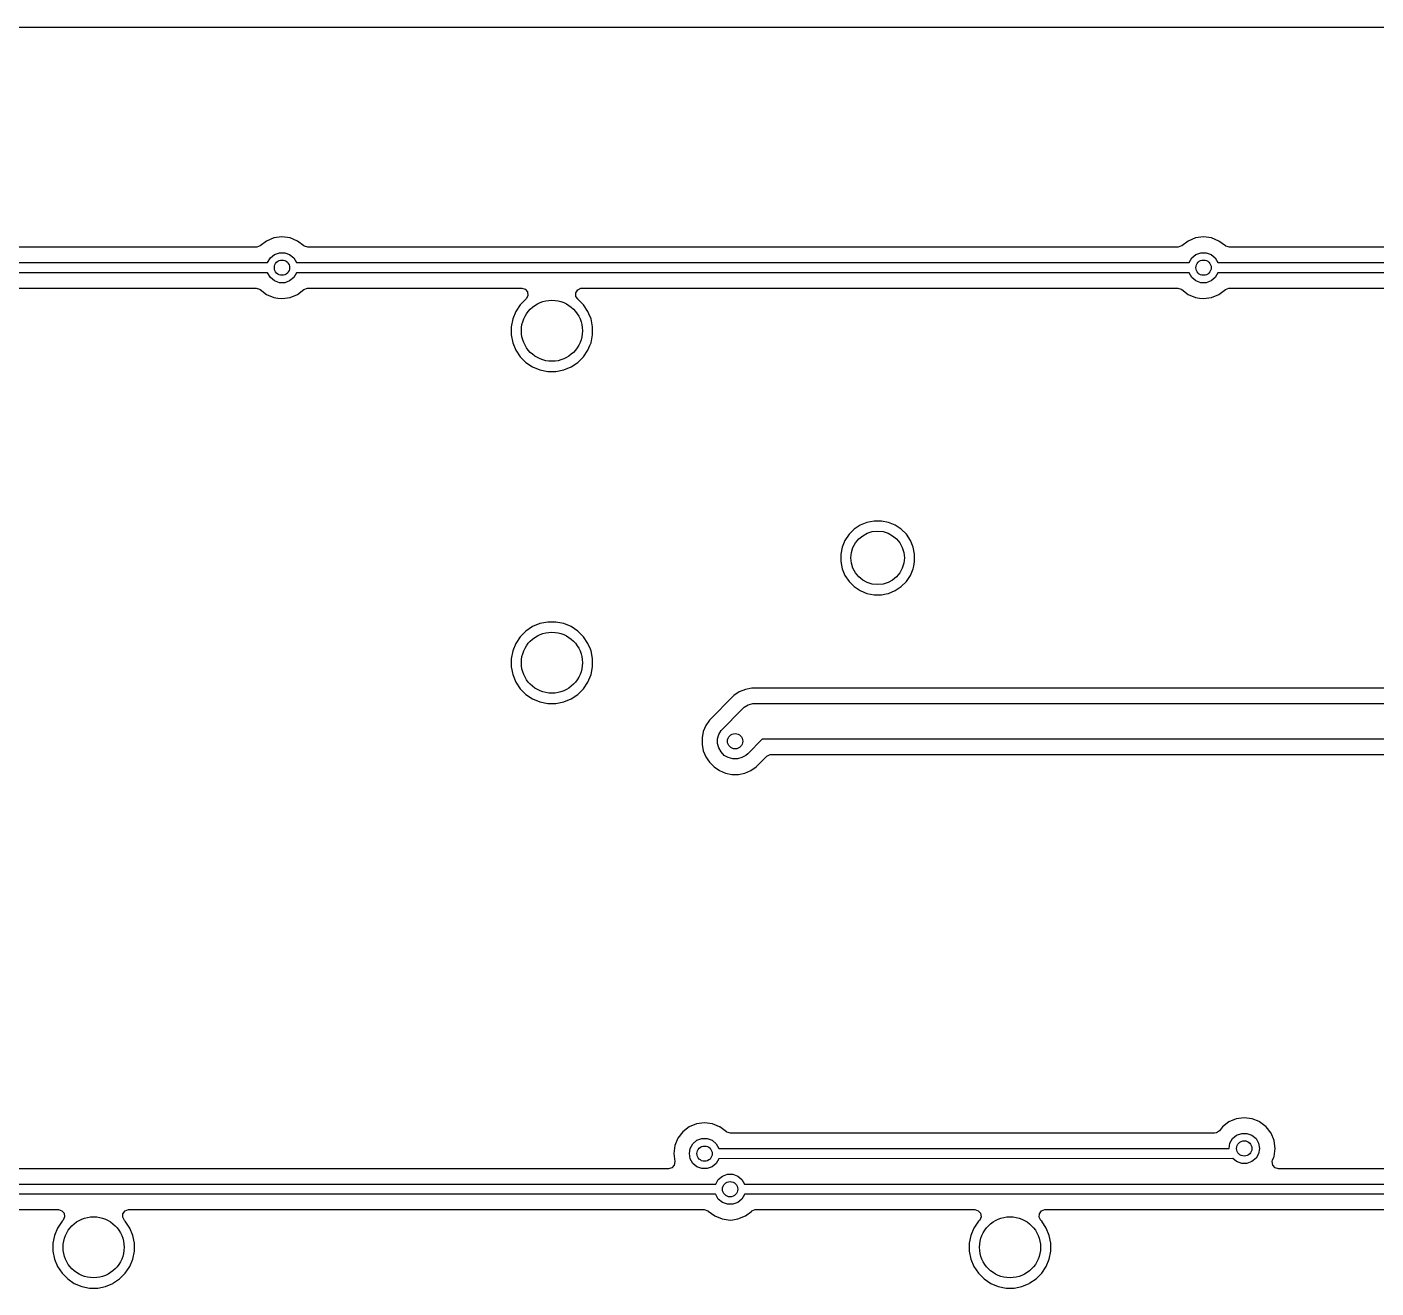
# Model space of a CAD drawing. Extents: x 0.7 to 11, y -6.1 to -1.6.
# Drawn here: x 3.358 to 4.401, y -2.588 to -1.613 of the extents above; entities that cross this region are included whole.
import ezdxf

# ---------------------------------------------------------------- set-up
doc = ezdxf.new("R2010")
doc.units = 0
doc.header["$MEASUREMENT"] = 0
doc.layers.add('BLACK', color=7, linetype='CONTINUOUS')

msp = doc.modelspace()

# ---------------------------------------------------------------- linework, layer by layer
at = {"layer": 'BLACK', "linetype": 'CONTINUOUS'}
for p, q in [((2.511, -1.6131), (8.0945, -1.6137)), ((3.5352, -1.7834), (2.8782, -1.7834)), ((3.5356, -1.7834), (3.5352, -1.7834)), ((3.5381, -1.7824), (3.5356, -1.7834)), ((3.5383, -1.7824), (3.5381, -1.7824)), ((3.5432, -1.7786), (3.5383, -1.7824)), ((3.5383, -1.7824), (3.5383, -1.7824)), ((3.5489, -1.7762), (3.5432, -1.7786)), ((3.5432, -1.7786), (3.5432, -1.7786)), ((3.5551, -1.7754), (3.5489, -1.7762)), ((3.5489, -1.7762), (3.5489, -1.7762)), ((3.5613, -1.7762), (3.5551, -1.7754)), ((3.5551, -1.7754), (3.5551, -1.7754)), ((3.567, -1.7786), (3.5613, -1.7762)), ((3.5613, -1.7762), (3.5613, -1.7762)), ((3.572, -1.7824), (3.567, -1.7786)), ((3.5721, -1.7824), (3.572, -1.7824)), ((3.572, -1.7824), (3.572, -1.7824)), ((3.5724, -1.7827), (3.5721, -1.7824)), ((3.5751, -1.7834), (3.5724, -1.7827)), ((4.2478, -1.7834), (3.5751, -1.7834)), ((4.2482, -1.7834), (4.2478, -1.7834)), ((4.2507, -1.7824), (4.2482, -1.7834)), ((4.2509, -1.7824), (4.2507, -1.7824)), ((4.2558, -1.7786), (4.2509, -1.7824)), ((4.2509, -1.7824), (4.2509, -1.7824)), ((4.2615, -1.7762), (4.2558, -1.7786)), ((4.2558, -1.7786), (4.2558, -1.7786)), ((4.2677, -1.7754), (4.2615, -1.7762)), ((4.2615, -1.7762), (4.2615, -1.7762)), ((4.2739, -1.7762), (4.2677, -1.7754)), ((4.2677, -1.7754), (4.2677, -1.7754)), ((4.2796, -1.7786), (4.2739, -1.7762)), ((4.2739, -1.7762), (4.2739, -1.7762)), ((4.2846, -1.7824), (4.2796, -1.7786)), ((4.2847, -1.7824), (4.2846, -1.7824)), ((4.2846, -1.7824), (4.2846, -1.7824)), ((4.285, -1.7827), (4.2847, -1.7824)), ((4.2877, -1.7834), (4.285, -1.7827)), ((4.9456, -1.7834), (4.2877, -1.7834)), ((3.544, -1.7952), (3.5461, -1.7916)), ((3.5461, -1.7916), (3.5492, -1.789)), ((3.5492, -1.789), (3.5531, -1.7876)), ((3.5531, -1.7876), (3.5572, -1.7876)), ((3.5572, -1.7876), (3.561, -1.789)), ((3.561, -1.789), (3.5642, -1.7916)), ((3.5642, -1.7916), (3.5662, -1.7952)), ((4.2566, -1.7952), (4.2587, -1.7916)), ((4.2587, -1.7916), (4.2618, -1.789)), ((4.2618, -1.789), (4.2657, -1.7876)), ((4.2657, -1.7876), (4.2698, -1.7876)), ((4.2698, -1.7876), (4.2736, -1.789)), ((4.2736, -1.789), (4.2768, -1.7916)), ((4.2768, -1.7916), (4.2788, -1.7952)), ((2.8694, -1.7953), (3.544, -1.7953)), ((3.544, -1.8031), (2.8694, -1.8031)), ((3.544, -1.7953), (3.544, -1.7952)), ((3.544, -1.8033), (3.544, -1.8031)), ((3.5461, -1.8068), (3.544, -1.8033)), ((3.5662, -1.8033), (3.5642, -1.8068)), ((3.5662, -1.7952), (3.5662, -1.7953)), ((3.5662, -1.7953), (4.2566, -1.7953)), ((4.2566, -1.8031), (3.5662, -1.8031)), ((3.5662, -1.8031), (3.5662, -1.8033)), ((4.2566, -1.7953), (4.2566, -1.7952)), ((4.2566, -1.8033), (4.2566, -1.8031)), ((4.2587, -1.8068), (4.2566, -1.8033)), ((4.2788, -1.8033), (4.2768, -1.8068)), ((4.2788, -1.7952), (4.2788, -1.7953)), ((4.2788, -1.7953), (4.9605, -1.7953)), ((4.9589, -1.8031), (4.2788, -1.8031)), ((4.2788, -1.8031), (4.2788, -1.8033)), ((3.0784, -1.815), (3.5352, -1.815)), ((3.5352, -1.815), (3.5378, -1.8158)), ((3.5492, -1.8094), (3.5461, -1.8068)), ((3.5531, -1.8108), (3.5492, -1.8094)), ((3.5572, -1.8108), (3.5531, -1.8108)), ((3.561, -1.8094), (3.5572, -1.8108)), ((3.5642, -1.8068), (3.561, -1.8094)), ((3.5721, -1.816), (3.5747, -1.815)), ((3.5747, -1.815), (3.5751, -1.815)), ((3.5751, -1.815), (3.7405, -1.815)), ((3.7405, -1.815), (3.7431, -1.8158)), ((3.7838, -1.8163), (3.7862, -1.8151)), ((3.7862, -1.8151), (3.7871, -1.815)), ((3.7871, -1.815), (4.2478, -1.815)), ((4.2478, -1.815), (4.2504, -1.8158)), ((4.2618, -1.8094), (4.2587, -1.8068)), ((4.2657, -1.8108), (4.2618, -1.8094)), ((4.2698, -1.8108), (4.2657, -1.8108)), ((4.2736, -1.8094), (4.2698, -1.8108)), ((4.2768, -1.8068), (4.2736, -1.8094)), ((4.2847, -1.816), (4.2873, -1.815)), ((4.2873, -1.815), (4.2877, -1.815)), ((4.2877, -1.815), (4.4492, -1.815)), ((3.5378, -1.8158), (3.5381, -1.816)), ((3.5381, -1.816), (3.5383, -1.8161)), ((3.5383, -1.8161), (3.5383, -1.8161)), ((3.5383, -1.8161), (3.5432, -1.8199)), ((3.5432, -1.8199), (3.5489, -1.8222)), ((3.5489, -1.8222), (3.552, -1.8227)), ((3.552, -1.8227), (3.5551, -1.8231)), ((3.5551, -1.8231), (3.5572, -1.8228)), ((3.5551, -1.8231), (3.5551, -1.8231)), ((3.5551, -1.8231), (3.5551, -1.8231)), ((3.5572, -1.8228), (3.5613, -1.8222)), ((3.5613, -1.8222), (3.567, -1.8199)), ((3.567, -1.8199), (3.572, -1.8161)), ((3.572, -1.8161), (3.5721, -1.816)), ((3.572, -1.8161), (3.572, -1.8161)), ((3.7439, -1.8234), (3.7393, -1.8279)), ((3.7431, -1.8158), (3.7449, -1.8178)), ((3.7442, -1.8231), (3.7439, -1.8234)), ((3.7439, -1.8234), (3.7439, -1.8234)), ((3.7453, -1.8206), (3.7442, -1.8231)), ((3.7449, -1.8178), (3.7453, -1.8206)), ((3.7824, -1.8186), (3.7838, -1.8163)), ((3.7824, -1.8214), (3.7824, -1.8186)), ((3.7838, -1.8233), (3.7824, -1.8214)), ((3.7837, -1.8234), (3.7838, -1.8233)), ((3.7883, -1.8279), (3.7837, -1.8234)), ((4.2504, -1.8158), (4.2507, -1.816)), ((4.2507, -1.816), (4.2509, -1.8161)), ((4.2509, -1.8161), (4.2509, -1.8161)), ((4.2509, -1.8161), (4.2558, -1.8199)), ((4.2558, -1.8199), (4.2615, -1.8222)), ((4.2615, -1.8222), (4.2646, -1.8227)), ((4.2646, -1.8227), (4.2677, -1.8231)), ((4.2677, -1.8231), (4.2698, -1.8228)), ((4.2677, -1.8231), (4.2677, -1.8231)), ((4.2677, -1.8231), (4.2677, -1.8231)), ((4.2698, -1.8228), (4.2739, -1.8222)), ((4.2739, -1.8222), (4.2796, -1.8199)), ((4.2796, -1.8199), (4.2846, -1.8161)), ((4.2846, -1.8161), (4.2847, -1.816)), ((4.2846, -1.8161), (4.2846, -1.8161)), ((3.7359, -1.8331), (3.7335, -1.8388)), ((3.7393, -1.8279), (3.7359, -1.8331)), ((3.7359, -1.8331), (3.7359, -1.8331)), ((3.7393, -1.8279), (3.7393, -1.8279)), ((3.7917, -1.8331), (3.7883, -1.8279)), ((3.7883, -1.8279), (3.7883, -1.8279)), ((3.7925, -1.8349), (3.7917, -1.8331)), ((3.7917, -1.8331), (3.7917, -1.8331)), ((3.7941, -1.8388), (3.7925, -1.8349)), ((3.7335, -1.8388), (3.7323, -1.8449)), ((3.7323, -1.8449), (3.7323, -1.8511)), ((3.7335, -1.8388), (3.7335, -1.8388)), ((3.7953, -1.8449), (3.7941, -1.8388)), ((3.7953, -1.8511), (3.7953, -1.8449)), ((3.7953, -1.8449), (3.7953, -1.8449)), ((3.7953, -1.8449), (3.7953, -1.8449)), ((3.7953, -1.8449), (3.7953, -1.8449)), ((3.7323, -1.8511), (3.7335, -1.8572)), ((3.7941, -1.8572), (3.7953, -1.8511)), ((3.7335, -1.8572), (3.7335, -1.8572)), ((3.7335, -1.8572), (3.7359, -1.863)), ((3.7359, -1.863), (3.7359, -1.863)), ((3.7359, -1.863), (3.7393, -1.8681)), ((3.7883, -1.8681), (3.7917, -1.863)), ((3.7917, -1.8629), (3.7932, -1.8595)), ((3.7917, -1.863), (3.7917, -1.8629)), ((3.7932, -1.8595), (3.7941, -1.8572)), ((3.7393, -1.8681), (3.7393, -1.8681)), ((3.7393, -1.8681), (3.7437, -1.8725)), ((3.7437, -1.8725), (3.7437, -1.8725)), ((3.7437, -1.8725), (3.7489, -1.876)), ((3.7489, -1.876), (3.7489, -1.876)), ((3.7489, -1.876), (3.7546, -1.8783)), ((3.773, -1.8783), (3.7787, -1.876)), ((3.7787, -1.876), (3.7839, -1.8725)), ((3.7839, -1.8725), (3.7883, -1.8681)), ((3.7546, -1.8783), (3.7546, -1.8783)), ((3.7546, -1.8783), (3.7607, -1.8795)), ((3.7607, -1.8795), (3.7607, -1.8795)), ((3.7607, -1.8795), (3.7607, -1.8795)), ((3.7607, -1.8795), (3.7669, -1.8795)), ((3.7669, -1.8795), (3.773, -1.8783)), ((3.7669, -1.8795), (3.7669, -1.8795)), ((3.9975, -2.0014), (3.9936, -2.0054)), ((4.0022, -1.9983), (3.9975, -2.0014)), ((3.9975, -2.0014), (3.9975, -2.0014)), ((4.0074, -1.9962), (4.0022, -1.9983)), ((4.0022, -1.9983), (4.0022, -1.9983)), ((4.0129, -1.9951), (4.0074, -1.9962)), ((4.0074, -1.9962), (4.0074, -1.9962)), ((4.0186, -1.9951), (4.0129, -1.9951)), ((4.0129, -1.9951), (4.0129, -1.9951)), ((4.0241, -1.9962), (4.0186, -1.9951)), ((4.0186, -1.9951), (4.0186, -1.9951)), ((4.0293, -1.9983), (4.0241, -1.9962)), ((4.0241, -1.9962), (4.0241, -1.9962)), ((4.034, -2.0014), (4.0293, -1.9983)), ((4.0293, -1.9983), (4.0293, -1.9983)), ((4.0379, -2.0054), (4.034, -2.0014)), ((4.034, -2.0014), (4.034, -2.0014)), ((3.9904, -2.0101), (3.9883, -2.0153)), ((3.9936, -2.0054), (3.9904, -2.0101)), ((3.9904, -2.0101), (3.9904, -2.0101)), ((3.9936, -2.0054), (3.9936, -2.0054)), ((4.0411, -2.0101), (4.0379, -2.0054)), ((4.0379, -2.0054), (4.0379, -2.0054)), ((4.0432, -2.0153), (4.0411, -2.0101)), ((4.0411, -2.0101), (4.0411, -2.0101)), ((4.0411, -2.0101), (4.0411, -2.0101)), ((3.9883, -2.0153), (3.9872, -2.0208)), ((3.9872, -2.0208), (3.9872, -2.0208)), ((3.9872, -2.0208), (3.9872, -2.0264)), ((3.9883, -2.0153), (3.9883, -2.0153)), ((4.0443, -2.0208), (4.0432, -2.0153)), ((4.0432, -2.0153), (4.0432, -2.0153)), ((4.0432, -2.0153), (4.0432, -2.0153)), ((4.0443, -2.0264), (4.0443, -2.0208)), ((3.9872, -2.0264), (3.9872, -2.0264)), ((3.9872, -2.0264), (3.9872, -2.0264)), ((3.9872, -2.0264), (3.9883, -2.032)), ((3.9883, -2.032), (3.9883, -2.032)), ((3.9883, -2.032), (3.9904, -2.0372)), ((4.0411, -2.0372), (4.0432, -2.032)), ((4.0432, -2.032), (4.0436, -2.0301)), ((4.0436, -2.0301), (4.0443, -2.0264)), ((3.9904, -2.0372), (3.9904, -2.0372)), ((3.9904, -2.0372), (3.9936, -2.0418)), ((3.9936, -2.0418), (3.9936, -2.0418)), ((3.9936, -2.0418), (3.9975, -2.0458)), ((4.034, -2.0458), (4.0379, -2.0418)), ((4.0379, -2.0418), (4.0411, -2.0372)), ((3.9975, -2.0458), (3.9975, -2.0458)), ((3.9975, -2.0458), (4.0022, -2.0489)), ((4.0022, -2.0489), (4.0022, -2.0489)), ((4.0022, -2.0489), (4.0022, -2.0489)), ((4.0022, -2.0489), (4.0074, -2.0511)), ((4.0074, -2.0511), (4.0074, -2.0511)), ((4.0074, -2.0511), (4.0074, -2.0511)), ((4.0074, -2.0511), (4.0129, -2.0522)), ((4.0129, -2.0522), (4.0129, -2.0522)), ((4.0129, -2.0522), (4.0186, -2.0522)), ((4.0186, -2.0522), (4.0223, -2.0514)), ((4.0223, -2.0514), (4.0241, -2.0511)), ((4.0241, -2.0511), (4.0293, -2.0489)), ((4.0293, -2.0489), (4.034, -2.0458)), ((3.7546, -2.0744), (3.7489, -2.0768)), ((3.7607, -2.0732), (3.7546, -2.0744)), ((3.7546, -2.0744), (3.7546, -2.0744)), ((3.7669, -2.0732), (3.7607, -2.0732)), ((3.7607, -2.0732), (3.7607, -2.0732)), ((3.773, -2.0744), (3.7669, -2.0732)), ((3.7669, -2.0732), (3.7669, -2.0732)), ((3.7787, -2.0768), (3.773, -2.0744)), ((3.773, -2.0744), (3.773, -2.0744)), ((3.7393, -2.0846), (3.7359, -2.0898)), ((3.7437, -2.0802), (3.7393, -2.0846)), ((3.7393, -2.0846), (3.7393, -2.0846)), ((3.7489, -2.0768), (3.7437, -2.0802)), ((3.7437, -2.0802), (3.7437, -2.0802)), ((3.7489, -2.0768), (3.7489, -2.0768)), ((3.7839, -2.0802), (3.7787, -2.0768)), ((3.7787, -2.0768), (3.7787, -2.0768)), ((3.7883, -2.0846), (3.7839, -2.0802)), ((3.7839, -2.0802), (3.7839, -2.0802)), ((3.7917, -2.0898), (3.7883, -2.0846)), ((3.7883, -2.0846), (3.7883, -2.0846)), ((3.7335, -2.0955), (3.7323, -2.1016)), ((3.7359, -2.0898), (3.7335, -2.0955)), ((3.7335, -2.0955), (3.7335, -2.0955)), ((3.7359, -2.0898), (3.7359, -2.0898)), ((3.7936, -2.0943), (3.7917, -2.0898)), ((3.7917, -2.0898), (3.7917, -2.0898)), ((3.7941, -2.0955), (3.7936, -2.0943)), ((3.7947, -2.0984), (3.7941, -2.0955)), ((3.7323, -2.1016), (3.7323, -2.1078)), ((3.7953, -2.1016), (3.7947, -2.0984)), ((3.7953, -2.1078), (3.7953, -2.1016)), ((3.7953, -2.1016), (3.7953, -2.1016)), ((3.7953, -2.1016), (3.7953, -2.1016)), ((3.7323, -2.1078), (3.7335, -2.1139)), ((3.7335, -2.1139), (3.7335, -2.1139)), ((3.7335, -2.1139), (3.7359, -2.1197)), ((3.7917, -2.1197), (3.7941, -2.1139)), ((3.7941, -2.1139), (3.7953, -2.1078)), ((3.7359, -2.1197), (3.7359, -2.1197)), ((3.7359, -2.1197), (3.7393, -2.1248)), ((3.7393, -2.1248), (3.7393, -2.1248)), ((3.7393, -2.1248), (3.7437, -2.1292)), ((3.7839, -2.1292), (3.7883, -2.1248)), ((3.7883, -2.1248), (3.7917, -2.1197)), ((3.9087, -2.1273), (3.9045, -2.1301)), ((3.9134, -2.1254), (3.9087, -2.1273)), ((3.9183, -2.1244), (3.9134, -2.1254)), ((3.9134, -2.1254), (3.9134, -2.1254)), ((4.4392, -2.1244), (3.9183, -2.1244)), ((3.7437, -2.1292), (3.7437, -2.1292)), ((3.7437, -2.1292), (3.7489, -2.1327)), ((3.7489, -2.1327), (3.7489, -2.1327)), ((3.7489, -2.1327), (3.7544, -2.135)), ((3.7544, -2.135), (3.7546, -2.135)), ((3.7546, -2.135), (3.7607, -2.1362)), ((3.7607, -2.1362), (3.7607, -2.1362)), ((3.7607, -2.1362), (3.7607, -2.1362)), ((3.7607, -2.1362), (3.7669, -2.1362)), ((3.7669, -2.1362), (3.773, -2.135)), ((3.7669, -2.1362), (3.7669, -2.1362)), ((3.773, -2.135), (3.7787, -2.1327)), ((3.7787, -2.1327), (3.7839, -2.1292)), ((3.9045, -2.1301), (3.8856, -2.149)), ((3.9045, -2.1301), (3.9045, -2.1301)), ((3.9125, -2.1391), (3.9156, -2.1373)), ((3.9156, -2.1373), (3.9191, -2.1363)), ((3.9191, -2.1363), (8.2303, -2.1362)), ((3.8946, -2.157), (3.9111, -2.1403)), ((3.9111, -2.1403), (3.9125, -2.1391)), ((3.8809, -2.1579), (3.8799, -2.1628)), ((3.8828, -2.1532), (3.8809, -2.1579)), ((3.8809, -2.1579), (3.8809, -2.1579)), ((3.8856, -2.149), (3.8828, -2.1532)), ((3.8928, -2.1601), (3.8946, -2.157)), ((3.8799, -2.1628), (3.8799, -2.1679)), ((3.8799, -2.1679), (3.8809, -2.1728)), ((3.8919, -2.1636), (3.8928, -2.1601)), ((3.8919, -2.1672), (3.8919, -2.1636)), ((3.8928, -2.1706), (3.8919, -2.1672)), ((3.9265, -2.1638), (3.9153, -2.1751)), ((8.2376, -2.1637), (3.9265, -2.1638)), ((3.8809, -2.1728), (3.8809, -2.1728)), ((3.8809, -2.1728), (3.8828, -2.1775)), ((3.8828, -2.1775), (3.8844, -2.1799)), ((3.8844, -2.1799), (3.8856, -2.1817)), ((3.8946, -2.1737), (3.8928, -2.1706)), ((3.8971, -2.1763), (3.8946, -2.1737)), ((3.9002, -2.1781), (3.8971, -2.1763)), ((3.9037, -2.179), (3.9002, -2.1781)), ((3.9073, -2.179), (3.9037, -2.179)), ((3.9108, -2.1781), (3.9073, -2.179)), ((3.9139, -2.1763), (3.9108, -2.1781)), ((3.9153, -2.1751), (3.9139, -2.1763)), ((3.9218, -2.1852), (3.93, -2.177)), ((3.93, -2.177), (3.9325, -2.1757)), ((3.9325, -2.1757), (3.9335, -2.1756)), ((3.9335, -2.1756), (7.6976, -2.1756)), ((3.8856, -2.1817), (3.8892, -2.1852)), ((3.8892, -2.1852), (3.8892, -2.1852)), ((3.8892, -2.1852), (3.8892, -2.1852)), ((3.8892, -2.1852), (3.8934, -2.188)), ((3.8934, -2.188), (3.898, -2.19)), ((3.898, -2.19), (3.903, -2.191)), ((3.908, -2.191), (3.913, -2.19)), ((3.913, -2.19), (3.9176, -2.188)), ((3.9176, -2.188), (3.9218, -2.1852)), ((3.903, -2.191), (3.903, -2.191)), ((3.903, -2.191), (3.903, -2.191)), ((3.903, -2.191), (3.908, -2.191)), ((3.908, -2.191), (3.908, -2.191)), ((3.8757, -2.4612), (3.87, -2.4636)), ((3.8819, -2.4604), (3.8757, -2.4612)), ((3.8757, -2.4612), (3.8757, -2.4612)), ((3.8881, -2.4612), (3.8819, -2.4604)), ((3.8819, -2.4604), (3.8819, -2.4604)), ((3.8935, -2.4635), (3.8881, -2.4612)), ((3.8881, -2.4612), (3.8881, -2.4612)), ((4.2873, -2.4597), (4.2824, -2.4635)), ((4.293, -2.4573), (4.2873, -2.4597)), ((4.2992, -2.4565), (4.293, -2.4573)), ((4.293, -2.4573), (4.293, -2.4573)), ((4.3054, -2.4573), (4.2992, -2.4565)), ((4.2992, -2.4565), (4.2992, -2.4565)), ((4.3108, -2.4595), (4.3054, -2.4573)), ((4.3054, -2.4573), (4.3054, -2.4573)), ((4.3111, -2.4597), (4.3108, -2.4595)), ((4.3161, -2.4635), (4.3111, -2.4597)), ((3.865, -2.4674), (3.8612, -2.4723)), ((3.87, -2.4636), (3.865, -2.4674)), ((3.8938, -2.4636), (3.8935, -2.4635)), ((3.8988, -2.4674), (3.8938, -2.4636)), ((3.8989, -2.4675), (3.8988, -2.4674)), ((3.8988, -2.4674), (3.8988, -2.4674)), ((3.8992, -2.4677), (3.8989, -2.4675)), ((3.9018, -2.4685), (3.8992, -2.4677)), ((4.2761, -2.4685), (3.9018, -2.4685)), ((4.2777, -2.4682), (4.2761, -2.4685)), ((4.28, -2.4666), (4.2777, -2.4682)), ((4.2824, -2.4635), (4.28, -2.4666)), ((4.2902, -2.4727), (4.2933, -2.4701)), ((4.2933, -2.4701), (4.2972, -2.4687)), ((4.2972, -2.4687), (4.3013, -2.4687)), ((4.3013, -2.4687), (4.3051, -2.4701)), ((4.3051, -2.4701), (4.3083, -2.4727)), ((4.3199, -2.4684), (4.3161, -2.4635)), ((4.3222, -2.4741), (4.3199, -2.4684)), ((3.8589, -2.4781), (3.858, -2.4843)), ((3.8612, -2.4723), (3.8589, -2.4781)), ((3.8589, -2.4781), (3.8589, -2.4781)), ((3.8701, -2.4843), (3.8708, -2.4802)), ((3.8708, -2.4802), (3.8728, -2.4767)), ((3.8728, -2.4767), (3.876, -2.474)), ((3.876, -2.474), (3.8798, -2.4726)), ((3.8798, -2.4726), (3.8839, -2.4726)), ((3.8839, -2.4726), (3.8878, -2.474)), ((3.8878, -2.474), (3.8909, -2.4767)), ((3.8909, -2.4767), (3.893, -2.4802)), ((3.893, -2.4802), (3.893, -2.4804)), ((3.893, -2.4804), (4.2874, -2.4803)), ((4.2874, -2.4803), (4.2881, -2.4763)), ((4.2874, -2.4803), (4.2874, -2.4803)), ((4.2881, -2.4763), (4.2902, -2.4727)), ((4.3083, -2.4727), (4.3103, -2.4763)), ((4.3103, -2.4763), (4.311, -2.4803)), ((4.311, -2.4803), (4.3103, -2.4844)), ((4.3228, -2.4786), (4.3222, -2.4741)), ((4.3222, -2.4741), (4.3222, -2.4741)), ((4.3222, -2.4865), (4.3231, -2.4803)), ((4.3231, -2.4803), (4.3228, -2.4786)), ((3.858, -2.4843), (3.858, -2.4843)), ((3.858, -2.4843), (3.8589, -2.4905)), ((3.8589, -2.4905), (3.8584, -2.4932)), ((3.8708, -2.4883), (3.8701, -2.4843)), ((3.8728, -2.4918), (3.8708, -2.4883)), ((3.876, -2.4945), (3.8728, -2.4918)), ((3.8909, -2.4918), (3.8878, -2.4945)), ((3.893, -2.4883), (3.8909, -2.4918)), ((4.2904, -2.4881), (3.893, -2.4882)), ((3.893, -2.4882), (3.893, -2.4883)), ((4.2933, -2.4905), (4.2904, -2.4881)), ((4.2972, -2.4919), (4.2933, -2.4905)), ((4.3013, -2.4919), (4.2972, -2.4919)), ((4.3051, -2.4905), (4.3013, -2.4919)), ((4.3083, -2.4879), (4.3051, -2.4905)), ((4.3103, -2.4844), (4.3083, -2.4879)), ((4.3208, -2.4905), (4.3211, -2.4893)), ((4.3212, -2.4932), (4.3208, -2.4905)), ((4.3211, -2.4893), (4.3221, -2.4869)), ((4.3221, -2.4869), (4.3222, -2.4865)), ((3.854, -2.496), (3.2129, -2.496)), ((3.8566, -2.4953), (3.854, -2.496)), ((3.8584, -2.4932), (3.8566, -2.4953)), ((3.8798, -2.4959), (3.876, -2.4945)), ((3.8839, -2.4959), (3.8798, -2.4959)), ((3.8878, -2.4945), (3.8839, -2.4959)), ((3.8925, -2.5042), (3.8957, -2.5016)), ((3.8957, -2.5016), (3.8995, -2.5002)), ((3.8995, -2.5002), (3.9036, -2.5002)), ((3.9036, -2.5002), (3.9075, -2.5016)), ((3.9075, -2.5016), (3.9106, -2.5042)), ((4.323, -2.4953), (4.3212, -2.4932)), ((4.3256, -2.496), (4.323, -2.4953)), ((4.4564, -2.496), (4.3256, -2.496)), ((3.204, -2.5079), (3.8905, -2.5079)), ((3.8905, -2.5078), (3.8925, -2.5042)), ((3.8905, -2.5079), (3.8905, -2.5078)), ((3.9106, -2.5042), (3.9127, -2.5078)), ((3.9127, -2.5078), (3.9127, -2.5079)), ((3.9127, -2.5079), (4.4653, -2.5079)), ((3.8904, -2.5157), (3.204, -2.5157)), ((3.8905, -2.5159), (3.8904, -2.5157)), ((3.8925, -2.5194), (3.8905, -2.5159)), ((3.8957, -2.522), (3.8925, -2.5194)), ((3.8995, -2.5234), (3.8957, -2.522)), ((3.9036, -2.5234), (3.8995, -2.5234)), ((3.9075, -2.522), (3.9036, -2.5234)), ((3.9106, -2.5194), (3.9075, -2.522)), ((3.9127, -2.5159), (3.9106, -2.5194)), ((4.4652, -2.5157), (3.9127, -2.5157)), ((3.9127, -2.5157), (3.9127, -2.5159)), ((3.2129, -2.5276), (3.3822, -2.5276)), ((3.3822, -2.5276), (3.3848, -2.5284)), ((3.3848, -2.5284), (3.3866, -2.5304)), ((3.387, -2.5332), (3.3859, -2.5357)), ((3.3866, -2.5304), (3.387, -2.5332)), ((3.4319, -2.5335), (3.4321, -2.5308)), ((3.4332, -2.5359), (3.4319, -2.5335)), ((3.4321, -2.5308), (3.4338, -2.5286)), ((3.4338, -2.5286), (3.4363, -2.5276)), ((3.4363, -2.5276), (3.4367, -2.5276)), ((3.4367, -2.5276), (3.8816, -2.5276)), ((3.8816, -2.5276), (3.8843, -2.5284)), ((3.8843, -2.5284), (3.8846, -2.5286)), ((3.8846, -2.5286), (3.8847, -2.5287)), ((3.8847, -2.5287), (3.8847, -2.5287)), ((3.8847, -2.5287), (3.8897, -2.5325)), ((3.8897, -2.5325), (3.8954, -2.5348)), ((3.8954, -2.5348), (3.8985, -2.5353)), ((3.9036, -2.5354), (3.9077, -2.5348)), ((3.9077, -2.5348), (3.9135, -2.5325)), ((3.9135, -2.5325), (3.9184, -2.5287)), ((3.9184, -2.5287), (3.9185, -2.5286)), ((3.9184, -2.5287), (3.9184, -2.5287)), ((3.9185, -2.5286), (3.9211, -2.5276)), ((3.9211, -2.5276), (3.9215, -2.5276)), ((3.9215, -2.5276), (4.0909, -2.5276)), ((4.0909, -2.5276), (4.0935, -2.5284)), ((4.0935, -2.5284), (4.0953, -2.5304)), ((4.0957, -2.5332), (4.0946, -2.5357)), ((4.0953, -2.5304), (4.0957, -2.5332)), ((4.1406, -2.5335), (4.1408, -2.5308)), ((4.1419, -2.5359), (4.1406, -2.5335)), ((4.1408, -2.5308), (4.1424, -2.5286)), ((4.1424, -2.5286), (4.145, -2.5276)), ((4.145, -2.5276), (4.1454, -2.5276)), ((4.1454, -2.5276), (4.4564, -2.5276)), ((3.3815, -2.5418), (3.3791, -2.5475)), ((3.385, -2.5366), (3.3815, -2.5418)), ((3.3815, -2.5418), (3.3815, -2.5418)), ((3.3857, -2.5359), (3.385, -2.5366)), ((3.385, -2.5366), (3.385, -2.5366)), ((3.3859, -2.5357), (3.3857, -2.5359)), ((3.4339, -2.5366), (3.4332, -2.5359)), ((3.4374, -2.5418), (3.4339, -2.5366)), ((3.4339, -2.5366), (3.4339, -2.5366)), ((3.4398, -2.5475), (3.4374, -2.5418)), ((3.4374, -2.5418), (3.4374, -2.5418)), ((3.8985, -2.5353), (3.9016, -2.5357)), ((3.9016, -2.5357), (3.9036, -2.5354)), ((3.9016, -2.5357), (3.9016, -2.5357)), ((3.9016, -2.5357), (3.9016, -2.5357)), ((4.0902, -2.5418), (4.0878, -2.5475)), ((4.0936, -2.5366), (4.0902, -2.5418)), ((4.0902, -2.5418), (4.0902, -2.5418)), ((4.0943, -2.5359), (4.0936, -2.5366)), ((4.0936, -2.5366), (4.0936, -2.5366)), ((4.0946, -2.5357), (4.0943, -2.5359)), ((4.1426, -2.5366), (4.1419, -2.5359)), ((4.146, -2.5418), (4.1426, -2.5366)), ((4.1426, -2.5366), (4.1426, -2.5366)), ((4.1484, -2.5475), (4.146, -2.5418)), ((4.146, -2.5418), (4.146, -2.5418)), ((3.3791, -2.5475), (3.3779, -2.5536)), ((3.3779, -2.5536), (3.3779, -2.5598)), ((3.3791, -2.5475), (3.3791, -2.5475)), ((3.441, -2.5536), (3.4398, -2.5475)), ((3.4398, -2.5475), (3.4398, -2.5475)), ((3.4398, -2.5475), (3.4398, -2.5475)), ((3.441, -2.5598), (3.441, -2.5536)), ((3.441, -2.5536), (3.441, -2.5536)), ((3.441, -2.5536), (3.441, -2.5536)), ((4.0878, -2.5475), (4.0866, -2.5536)), ((4.0866, -2.5536), (4.0866, -2.5598)), ((4.0878, -2.5475), (4.0878, -2.5475)), ((4.1496, -2.5536), (4.1484, -2.5475)), ((4.1484, -2.5475), (4.1484, -2.5475)), ((4.1484, -2.5475), (4.1484, -2.5475)), ((4.1496, -2.5598), (4.1496, -2.5536)), ((4.1496, -2.5536), (4.1496, -2.5536)), ((4.1496, -2.5536), (4.1496, -2.5536)), ((3.3779, -2.5598), (3.3791, -2.5659)), ((3.3791, -2.5659), (3.3791, -2.5659)), ((3.3791, -2.5659), (3.3815, -2.5716)), ((3.4374, -2.5716), (3.4398, -2.5659)), ((3.4398, -2.5659), (3.441, -2.5598)), ((4.0866, -2.5598), (4.0878, -2.5659)), ((4.0878, -2.5659), (4.0878, -2.5659)), ((4.0878, -2.5659), (4.0902, -2.5716)), ((4.146, -2.5716), (4.1484, -2.5659)), ((4.1484, -2.5659), (4.1496, -2.5598)), ((3.3815, -2.5716), (3.3815, -2.5716)), ((3.3815, -2.5716), (3.385, -2.5768)), ((3.4339, -2.5768), (3.4374, -2.5716)), ((4.0902, -2.5716), (4.0902, -2.5716)), ((4.0902, -2.5716), (4.0936, -2.5768)), ((4.1426, -2.5768), (4.146, -2.5716)), ((3.385, -2.5768), (3.385, -2.5768)), ((3.385, -2.5768), (3.3894, -2.5812)), ((3.3894, -2.5812), (3.3945, -2.5846)), ((3.3945, -2.5846), (3.3945, -2.5846)), ((3.3945, -2.5846), (3.4003, -2.587)), ((3.4003, -2.587), (3.4003, -2.587)), ((3.4003, -2.587), (3.4063, -2.5882)), ((3.4126, -2.5882), (3.4186, -2.587)), ((3.4186, -2.587), (3.4244, -2.5846)), ((3.4244, -2.5846), (3.4248, -2.5843)), ((3.4248, -2.5843), (3.4295, -2.5812)), ((3.4295, -2.5812), (3.4339, -2.5768)), ((3.4295, -2.5812), (3.4295, -2.5812)), ((3.4339, -2.5768), (3.4339, -2.5768)), ((4.0936, -2.5768), (4.0936, -2.5768)), ((4.0936, -2.5768), (4.098, -2.5812)), ((4.098, -2.5812), (4.1032, -2.5846)), ((4.1032, -2.5846), (4.1032, -2.5846)), ((4.1032, -2.5846), (4.1089, -2.587)), ((4.1089, -2.587), (4.1089, -2.587)), ((4.1089, -2.587), (4.115, -2.5882)), ((4.1212, -2.5882), (4.1273, -2.587)), ((4.1273, -2.587), (4.133, -2.5846)), ((4.133, -2.5846), (4.1335, -2.5843)), ((4.1335, -2.5843), (4.1382, -2.5812)), ((4.1382, -2.5812), (4.1426, -2.5768)), ((4.1382, -2.5812), (4.1382, -2.5812)), ((4.1426, -2.5768), (4.1426, -2.5768)), ((3.4063, -2.5882), (3.4063, -2.5882)), ((3.4063, -2.5882), (3.4063, -2.5882)), ((3.4063, -2.5882), (3.4126, -2.5882)), ((3.4126, -2.5882), (3.4126, -2.5882)), ((4.115, -2.5882), (4.115, -2.5882)), ((4.115, -2.5882), (4.115, -2.5882)), ((4.115, -2.5882), (4.1212, -2.5882)), ((4.1212, -2.5882), (4.1212, -2.5882))]:
    msp.add_line(p, q, dxfattribs=at)
at = {"layer": 'BLACK'}
for centre, radius in [((3.5551, -1.7992), 0.00591), ((4.2677, -1.7992), 0.00591), ((3.7638, -1.848), 0.0236), ((4.0157, -2.0236), 0.0207), ((3.7638, -2.1047), 0.0236), ((3.9055, -2.1654), 0.00591), ((3.8819, -2.4843), 0.00591), ((4.2992, -2.4803), 0.00591), ((3.9016, -2.5118), 0.00591), ((3.4094, -2.5567), 0.0236), ((4.1181, -2.5567), 0.0236)]:
    msp.add_circle(centre, radius, dxfattribs=at)

doc.saveas('drawing.dxf')
